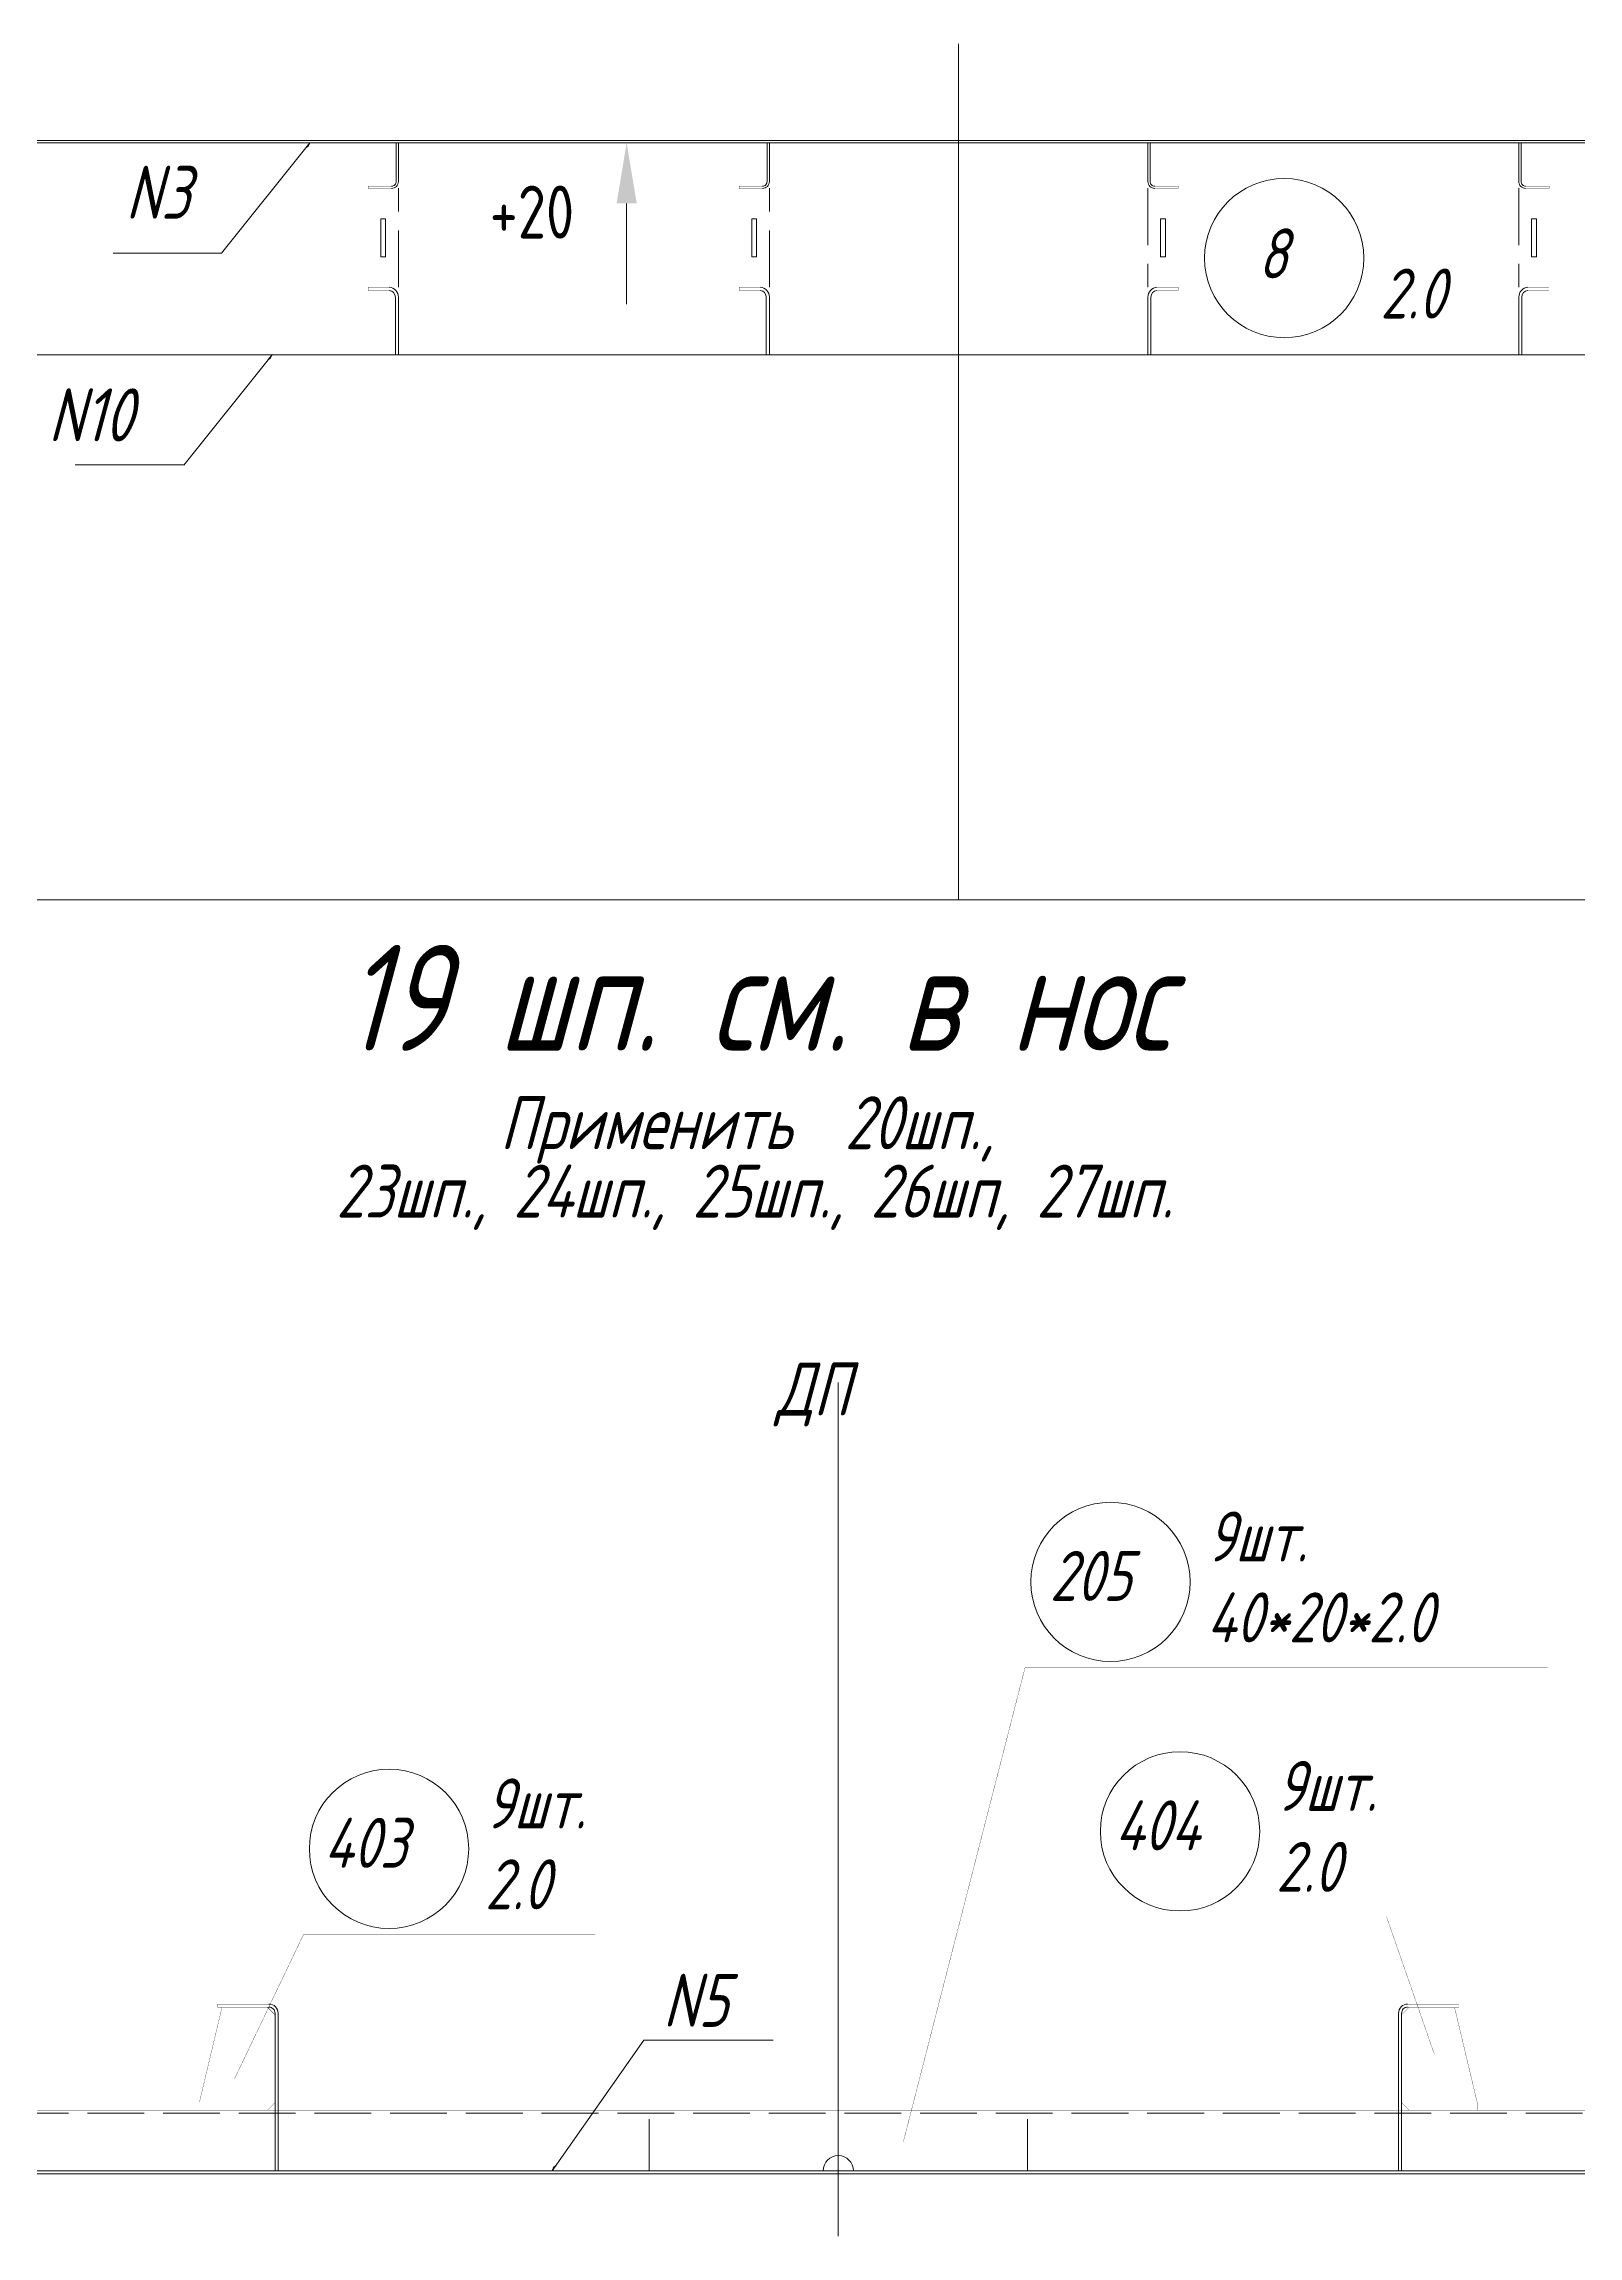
# Model space of a CAD drawing. Header units: millimetres. Extents: x 77380 to 135900, y -10260 to 17301.
# Drawn here: x 117118 to 118131, y 702 to 2150 of the extents above; entities that cross this region are included whole.
import ezdxf

# ---------------------------------------------------------------- set-up
doc = ezdxf.new("R2010")
doc.units = ezdxf.units.MM
for name, pattern in [('K5LT32768', [0]), ('K5LT32770', [0]), ('K5LT32772', [0]), ('K5LT32773', [50, 37.5, -12.5]), ('K5LT32774', [850.2, 600, -125, 0.2, -125]), ('K5LT32780', [0]), ('K5LT32782', [50, 37.5, -12.5]), ('K5LT32784', [850.2, 600, -125, 0.2, -125]), ('K5LT32787', [100, 75, -25]), ('K5LT32789', [340.2, 240, -50, 0.2, -50]), ('K5LT32794', [0]), ('K5LT32831', [0]), ('K5LT32835', [0]), ('K5LT_THIN', [0])]:
    doc.linetypes.add(name, pattern=pattern)
doc.styles.add('KTEXTSTYLE', font='GOST_AU.SHX', dxfattribs={"width": 0.96, "height": 5})

# ---------------------------------------------------------------- blocks, each defined once
blk = doc.blocks.new('U63')
blk.add_hatch(color=7).paths.add_polyline_path([(116967.7, 16207), (116954.4, 16207), (116961, 16247)])
at = {"color": 7, "linetype": 'K5LT32831', "lineweight": 9}
blk.add_line((116961, 16207), (116961, 16140.5), dxfattribs=at)
blk = doc.blocks.new('U132')
at = {"color": 7, "linetype": 'K5LT_THIN', "lineweight": 18}
for p, q in [((116693.5, 16174.2), (116751.8, 16247)), ((116751.8, 16247), (116749.3, 16243.9))]:
    blk.add_line(p, q, dxfattribs=at)
at = {"color": 7, "linetype": 'K5LT32835', "lineweight": 18}
for p, q in [((116750.6, 16244.8), (116749.9, 16244.7)), ((116749.9, 16244.7), (116749.9, 16244.7)), ((116750.1, 16244.5), (116750, 16244.8)), ((116750.7, 16244.8), (116750, 16244.8)), ((116750, 16244.6), (116750, 16244.7)), ((116750.6, 16244.7), (116750, 16244.6)), ((116750.6, 16244.6), (116750, 16244.6)), ((116750.7, 16245), (116750.1, 16244.9)), ((116750.1, 16244.5), (116750.1, 16244.9)), ((116750.2, 16244.4), (116750.1, 16244.9)), ((116750.7, 16244.9), (116750.1, 16244.8)), ((116750.5, 16244.6), (116750.1, 16244.5)), ((116750.8, 16245.1), (116750.2, 16245)), ((116750.3, 16244.4), (116750.2, 16245)), ((116750.8, 16245), (116750.2, 16245)), ((116750.5, 16244.5), (116750.2, 16244.5)), ((116750.5, 16244.4), (116750.2, 16244.4)), ((116750.9, 16245.2), (116750.3, 16245.1)), ((116750.9, 16245.2), (116750.3, 16245.2)), ((116750.3, 16244.3), (116750.3, 16245.1)), ((116750.4, 16244.3), (116750.3, 16245.1)), ((116750.4, 16244.4), (116750.3, 16244.3)), ((116750.5, 16244.5), (116750.4, 16245.3)), ((116750.9, 16245.3), (116750.4, 16245.2)), ((116750.5, 16244.4), (116750.4, 16245.2)), ((116750.4, 16244.3), (116750.4, 16244.3)), ((116750.6, 16244.6), (116750.5, 16245.4)), ((116750.6, 16244.7), (116750.5, 16245.4)), ((116751, 16245.4), (116750.5, 16245.3)), ((116751, 16245.4), (116750.5, 16245.4)), ((116751.1, 16245.6), (116750.6, 16245.5)), ((116750.7, 16244.8), (116750.6, 16245.5)), ((116751, 16245.5), (116750.6, 16245.5)), ((116751.1, 16245.7), (116750.7, 16245.7)), ((116750.7, 16244.9), (116750.7, 16245.6)), ((116750.8, 16245), (116750.7, 16245.6)), ((116751.1, 16245.6), (116750.7, 16245.6)), ((116750.9, 16245.2), (116750.8, 16245.8)), ((116751.2, 16245.8), (116750.8, 16245.7)), ((116751.2, 16245.8), (116750.8, 16245.8)), ((116750.8, 16245.1), (116750.8, 16245.7)), ((116751, 16245.4), (116750.9, 16245.9)), ((116751.2, 16245.9), (116750.9, 16245.9)), ((116750.9, 16245.3), (116750.9, 16245.8)), ((116751.1, 16245.6), (116751, 16246.1)), ((116751.3, 16246.1), (116751, 16246)), ((116751, 16245.5), (116751, 16246)), ((116751.3, 16246), (116751, 16246)), ((116751.4, 16246.2), (116751.1, 16246.2)), ((116751.1, 16245.7), (116751.1, 16246.1)), ((116751.3, 16246.1), (116751.1, 16246.1)), ((116751.3, 16245.9), (116751.2, 16246.3)), ((116751.4, 16246.3), (116751.2, 16246.2)), ((116751.4, 16246.3), (116751.2, 16246.3)), ((116751.2, 16245.8), (116751.2, 16246.2)), ((116751.4, 16246.1), (116751.3, 16246.4)), ((116751.5, 16246.4), (116751.3, 16246.4)), ((116751.3, 16246), (116751.3, 16246.3)), ((116751.4, 16246.2), (116751.4, 16246.5)), ((116751.5, 16246.3), (116751.4, 16246.5)), ((116751.5, 16246.5), (116751.4, 16246.4)), ((116751.6, 16246.5), (116751.4, 16246.5)), ((116751.6, 16246.7), (116751.5, 16246.7)), ((116751.5, 16246.4), (116751.5, 16246.6)), ((116751.6, 16246.6), (116751.5, 16246.6)), ((116751.6, 16246.7), (116751.6, 16246.8)), ((116751.7, 16246.8), (116751.6, 16246.8)), ((116751.6, 16246.6), (116751.6, 16246.7)), ((116751.7, 16246.7), (116751.6, 16246.7)), ((116751.7, 16246.9), (116751.7, 16246.9)), ((116751.7, 16246.9), (116751.7, 16246.9)), ((116751.8, 16246.9), (116751.7, 16246.9)), ((116751.7, 16246.8), (116751.7, 16246.8)), ((116751.8, 16247), (116751.8, 16247))]:
    blk.add_line(p, q, dxfattribs=at)
at = {"color": 7, "linetype": 'K5LT32835', "const_width": 0.18}
blk.add_lwpolyline([(116749.9, 16244.7), (116751.8, 16247), (116750.4, 16244.3)], close=True, dxfattribs=at)
blk = doc.blocks.new('U224')
at = {"color": 7, "linetype": 'K5LT_THIN', "lineweight": 18}
for p, q in [((116668.5, 16034.2), (116726.8, 16107)), ((116726.8, 16107), (116724.3, 16103.9))]:
    blk.add_line(p, q, dxfattribs=at)
at = {"color": 7, "linetype": 'K5LT32835', "lineweight": 18}
for p, q in [((116725.6, 16104.8), (116724.9, 16104.7)), ((116724.9, 16104.7), (116724.9, 16104.7)), ((116725.6, 16104.7), (116724.9, 16104.6)), ((116725.7, 16104.9), (116725, 16104.8)), ((116725, 16104.5), (116725, 16104.8)), ((116725.7, 16104.8), (116725, 16104.8)), ((116725, 16104.6), (116725, 16104.7)), ((116725.6, 16104.6), (116725, 16104.6)), ((116725.7, 16105), (116725.1, 16104.9)), ((116725.1, 16104.5), (116725.1, 16104.9)), ((116725.2, 16104.4), (116725.1, 16104.9)), ((116725.5, 16104.6), (116725.1, 16104.5)), ((116725.3, 16104.3), (116725.2, 16105.1)), ((116725.8, 16105.1), (116725.2, 16105)), ((116725.3, 16104.4), (116725.2, 16105)), ((116725.8, 16105), (116725.2, 16105)), ((116725.5, 16104.5), (116725.2, 16104.5)), ((116725.4, 16104.4), (116725.2, 16104.4)), ((116725.8, 16105.2), (116725.3, 16105.1)), ((116725.9, 16105.2), (116725.3, 16105.2)), ((116725.4, 16104.3), (116725.3, 16105.1)), ((116725.4, 16104.4), (116725.3, 16104.3)), ((116725.9, 16105.4), (116725.4, 16105.3)), ((116725.5, 16104.5), (116725.4, 16105.3)), ((116725.9, 16105.3), (116725.4, 16105.2)), ((116725.4, 16104.4), (116725.4, 16105.2)), ((116725.4, 16104.3), (116725.4, 16104.3)), ((116726, 16105.5), (116725.5, 16105.5)), ((116725.5, 16104.6), (116725.5, 16105.4)), ((116725.6, 16104.7), (116725.5, 16105.4)), ((116726, 16105.4), (116725.5, 16105.4)), ((116725.7, 16104.9), (116725.6, 16105.6)), ((116726, 16105.6), (116725.6, 16105.5)), ((116725.7, 16104.8), (116725.6, 16105.5)), ((116725.8, 16105.1), (116725.7, 16105.7)), ((116726.1, 16105.7), (116725.7, 16105.7)), ((116725.8, 16105), (116725.7, 16105.6)), ((116726.1, 16105.6), (116725.7, 16105.6)), ((116725.9, 16105.2), (116725.8, 16105.8)), ((116726.2, 16105.8), (116725.8, 16105.7)), ((116726.2, 16105.8), (116725.8, 16105.8)), ((116726.3, 16106), (116725.9, 16106)), ((116726, 16105.4), (116725.9, 16105.9)), ((116726.2, 16105.9), (116725.9, 16105.9)), ((116725.9, 16105.3), (116725.9, 16105.8)), ((116726.1, 16105.6), (116726, 16106.1)), ((116726.3, 16106.1), (116726, 16106)), ((116726, 16105.5), (116726, 16106)), ((116726.2, 16105.8), (116726.1, 16106.2)), ((116726.4, 16106.2), (116726.1, 16106.2)), ((116726.1, 16105.7), (116726.1, 16106.1)), ((116726.3, 16106.1), (116726.1, 16106.1)), ((116726.2, 16105.9), (116726.2, 16106.3)), ((116726.4, 16106.3), (116726.2, 16106.2)), ((116726.4, 16106.3), (116726.2, 16106.3)), ((116726.5, 16106.5), (116726.3, 16106.4)), ((116726.3, 16106.1), (116726.3, 16106.4)), ((116726.5, 16106.4), (116726.3, 16106.4)), ((116726.3, 16106), (116726.3, 16106.3)), ((116726.6, 16106.6), (116726.4, 16106.6)), ((116726.4, 16106.2), (116726.4, 16106.5)), ((116726.4, 16106.3), (116726.4, 16106.5)), ((116726.5, 16106.5), (116726.4, 16106.5)), ((116726.5, 16106.6), (116726.5, 16106.7)), ((116726.6, 16106.7), (116726.5, 16106.7)), ((116726.5, 16106.4), (116726.5, 16106.6)), ((116726.6, 16106.7), (116726.6, 16106.8)), ((116726.7, 16106.8), (116726.6, 16106.8)), ((116726.7, 16106.8), (116726.6, 16106.8)), ((116726.6, 16106.7), (116726.6, 16106.7)), ((116726.7, 16106.9), (116726.7, 16106.9)), ((116726.7, 16106.9), (116726.7, 16106.9)), ((116726.7, 16106.9), (116726.7, 16106.9)), ((116726.8, 16107), (116726.8, 16107))]:
    blk.add_line(p, q, dxfattribs=at)
at = {"color": 7, "linetype": 'K5LT32835', "const_width": 0.18}
blk.add_lwpolyline([(116724.9, 16104.7), (116726.8, 16107), (116725.4, 16104.3)], close=True, dxfattribs=at)
blk = doc.blocks.new('U117')
at = {"color": 7, "linetype": 'K5LT_THIN', "lineweight": 18}
for p, q in [((125440.7, 17806.7), (125380.1, 17720.4)), ((125380.1, 17720.4), (125382.4, 17723.7))]:
    blk.add_line(p, q, dxfattribs=at)
at = {"color": 7, "linetype": 'K5LT32835', "lineweight": 18}
for p, q in [((125380.2, 17720.7), (125380.3, 17720.6)), ((125380.2, 17720.6), (125380.3, 17720.7)), ((125380.2, 17720.6), (125380.2, 17720.5)), ((125380.2, 17720.6), (125380.2, 17720.6)), ((125380.2, 17720.5), (125380.2, 17720.5)), ((125380.2, 17720.5), (125380.2, 17720.5)), ((125380.3, 17720.9), (125380.5, 17721)), ((125380.3, 17720.9), (125380.4, 17720.8)), ((125380.3, 17720.9), (125380.4, 17720.9)), ((125380.3, 17720.8), (125380.3, 17720.7)), ((125380.3, 17720.8), (125380.4, 17720.8)), ((125380.3, 17720.7), (125380.3, 17720.7)), ((125380.4, 17721.1), (125380.6, 17721.2)), ((125380.4, 17721.1), (125380.5, 17720.9)), ((125380.4, 17721.1), (125380.6, 17721.1)), ((125380.4, 17721), (125380.4, 17720.8)), ((125380.4, 17721), (125380.5, 17721)), ((125380.5, 17721.3), (125380.8, 17721.4)), ((125380.5, 17721.3), (125380.6, 17721.1)), ((125380.5, 17721.3), (125380.7, 17721.3)), ((125380.5, 17721.2), (125380.5, 17721)), ((125380.5, 17721.2), (125380.7, 17721.2)), ((125380.6, 17721.6), (125381, 17721.6)), ((125380.6, 17721.5), (125380.7, 17721.2)), ((125380.6, 17721.5), (125380.9, 17721.5)), ((125380.6, 17721.4), (125380.9, 17721.5)), ((125380.6, 17721.4), (125380.6, 17721.1)), ((125380.7, 17721.8), (125381.2, 17721.9)), ((125380.7, 17721.8), (125381.1, 17721.8)), ((125380.7, 17721.7), (125381.1, 17721.8)), ((125380.7, 17721.7), (125380.8, 17721.4)), ((125380.7, 17721.6), (125381, 17721.7)), ((125380.7, 17721.6), (125380.7, 17721.3)), ((125380.8, 17722.1), (125380.9, 17721.6)), ((125380.8, 17722), (125381.3, 17722.1)), ((125380.8, 17722), (125381.3, 17722.1)), ((125380.8, 17722), (125380.9, 17721.5)), ((125380.8, 17721.9), (125381.2, 17722)), ((125380.8, 17721.8), (125380.8, 17721.4)), ((125380.9, 17722.3), (125381, 17721.7)), ((125380.9, 17722.3), (125381.5, 17722.3)), ((125380.9, 17722.2), (125381.4, 17722.3)), ((125380.9, 17722.2), (125381, 17721.6)), ((125380.9, 17722.1), (125381.4, 17722.2)), ((125381, 17722.5), (125381.6, 17722.6)), ((125381, 17722.5), (125381.1, 17721.9)), ((125381, 17722.4), (125381.6, 17722.5)), ((125381, 17722.4), (125381.1, 17721.8)), ((125381, 17722.3), (125381.5, 17722.4)), ((125381.1, 17722.7), (125381.8, 17722.9)), ((125381.1, 17722.7), (125381.8, 17722.8)), ((125381.1, 17722.7), (125381.2, 17722)), ((125381.1, 17722.6), (125381.7, 17722.7)), ((125381.1, 17722.6), (125381.2, 17721.9)), ((125381.1, 17722.5), (125381.7, 17722.6)), ((125381.2, 17723), (125381.7, 17723)), ((125381.2, 17722.9), (125381.7, 17723)), ((125381.2, 17722.9), (125381.3, 17722.2)), ((125381.2, 17722.8), (125381.8, 17722.9)), ((125381.2, 17722.8), (125381.3, 17722.1)), ((125381.3, 17723.2), (125381.5, 17723.2)), ((125381.3, 17723.1), (125381.4, 17722.3)), ((125381.3, 17723.1), (125381.5, 17723.1)), ((125381.3, 17723), (125381.6, 17723.1)), ((125381.3, 17723), (125381.4, 17722.2)), ((125381.4, 17723.2), (125381.5, 17722.5)), ((125381.4, 17723.2), (125381.5, 17722.4)), ((125381.4, 17723.2), (125381.4, 17723.2)), ((125381.5, 17723.2), (125381.6, 17722.5)), ((125381.6, 17723.1), (125381.7, 17722.7)), ((125381.6, 17723.1), (125381.7, 17722.6)), ((125381.7, 17723), (125381.8, 17722.8)), ((125381.8, 17723), (125381.8, 17722.8)), ((125381.9, 17722.9), (125381.9, 17722.9))]:
    blk.add_line(p, q, dxfattribs=at)
at = {"color": 7, "linetype": 'K5LT32835', "const_width": 0.18}
blk.add_lwpolyline([(125381.9, 17722.9), (125380.1, 17720.4), (125381.4, 17723.2)], close=True, dxfattribs=at)

msp = doc.modelspace()

# ---------------------------------------------------------------- linework, layer by layer
at = {"color": 1, "linetype": 'K5LT32772', "lineweight": 18, "true_color": 0xff0000}
for p, q in [((117721.781, 2150.131), (117721.781, 1584.715)), ((118861.78, 1584.715), (116581.782, 1584.715)), ((117642.314, 701.991), (117642.314, 1265.826))]:
    msp.add_line(p, q, dxfattribs=at)
at = {"color": 3, "linetype": 'K5LT32768', "lineweight": 18, "true_color": 0x00ff00}
for p, q in [((118861.78, 2086.215), (116581.782, 2086.215)), ((116581.782, 2084.715), (118861.78, 2084.715)), ((118861.78, 2084.715), (116581.782, 2084.715)), ((118861.78, 1944.715), (116581.782, 1944.715)), ((117270.313, 745.178), (117270.313, 849.251)), ((117272.314, 745.178), (117272.314, 849.251)), ((118012.313, 745.178), (118012.313, 849.251)), ((118014.314, 745.178), (118014.314, 849.251)), ((118782.313, 745.178), (116502.314, 745.178)), ((118782.313, 743.178), (116502.314, 743.178)), ((118742.314, 745.178), (116542.314, 745.178))]:
    msp.add_line(p, q, dxfattribs=at)
at = {"color": 3, "linetype": 'K5LT32774', "lineweight": 18, "true_color": 0x00ff00}
for p, q in [((118861.78, 2084.715), (116581.782, 2084.715)), ((116581.782, 1944.715), (118861.78, 1944.715))]:
    msp.add_line(p, q, dxfattribs=at)
at = {"color": 5, "linetype": 'K5LT32794', "lineweight": 18, "true_color": 0x0000ff}
for p, q in [((117350.281, 2059.161), (117350.281, 2084.715)), ((117351.781, 2059.161), (117351.781, 2084.715)), ((117595.281, 2059.161), (117595.281, 2084.715)), ((117596.781, 2059.161), (117596.781, 2084.715)), ((117846.781, 2059.161), (117846.781, 2084.715)), ((117848.281, 2059.161), (117848.281, 2084.715)), ((118091.781, 2059.161), (118091.781, 2084.715)), ((118093.281, 2059.161), (118093.281, 2084.715)), ((117349.781, 1944.715), (117349.781, 1982.757)), ((117351.781, 1944.715), (117351.781, 1982.757)), ((117594.781, 1944.715), (117594.781, 1982.757)), ((117596.781, 1944.715), (117596.781, 1982.757)), ((117846.781, 1944.715), (117846.781, 1982.757)), ((117848.781, 1944.715), (117848.781, 1982.757)), ((118091.781, 1944.715), (118091.781, 1982.757)), ((118093.781, 1944.715), (118093.781, 1982.757))]:
    msp.add_line(p, q, dxfattribs=at)
at = {"color": 2, "linetype": 'K5LT32782', "lineweight": 18, "true_color": 0xffff00}
for p, q in [((117351.781, 1989.376), (117351.781, 2054.715)), ((117596.781, 1989.375), (117596.781, 2054.715)), ((117846.781, 2054.715), (117846.781, 1989.375)), ((118091.781, 2054.715), (118091.781, 1989.376))]:
    msp.add_line(p, q, dxfattribs=at)
at = {"color": 2, "linetype": 'K5LT32787', "lineweight": 18, "true_color": 0xffff00}
for p, q in [((117340.216, 2009.521), (117340.216, 2034.57)), ((117340.216, 2034.57), (117343.347, 2034.57)), ((117343.347, 2034.57), (117343.347, 2009.521)), ((117585.216, 2009.521), (117585.216, 2034.57)), ((117585.216, 2034.57), (117588.347, 2034.57)), ((117588.347, 2034.57), (117588.347, 2009.521)), ((117858.35, 2034.57), (117855.219, 2034.57)), ((117855.219, 2034.57), (117855.219, 2009.521)), ((117858.35, 2009.521), (117858.35, 2034.57)), ((118103.349, 2034.57), (118100.218, 2034.57)), ((118100.218, 2034.57), (118100.218, 2009.521)), ((118103.349, 2009.521), (118103.349, 2034.57)), ((117343.347, 2009.521), (117340.216, 2009.521)), ((117588.347, 2009.521), (117585.216, 2009.521)), ((117855.219, 2009.521), (117858.35, 2009.521)), ((118100.218, 2009.521), (118103.349, 2009.521))]:
    msp.add_line(p, q, dxfattribs=at)
at = {"color": 7, "linetype": 'K5LT32780', "lineweight": 18}
for p, q in [((117235.007, 2011.953), (117163.326, 2011.953)), ((117209.99, 1871.953), (117138.309, 1871.953)), ((117513.887, 831.393), (117599.205, 831.393))]:
    msp.add_line(p, q, dxfattribs=at)
at = {"color": 1, "linetype": 'K5LT32773', "lineweight": 18, "true_color": 0xff0000}
msp.add_line((116546.386, 783.251), (118738.241, 783.251), dxfattribs=at)
at = {"color": 3, "linetype": 'K5LT32789', "lineweight": 18, "true_color": 0x00ff00}
for p, q in [((117517.314, 779.178), (117517.314, 745.178)), ((117767.314, 745.178), (117767.314, 779.178))]:
    msp.add_line(p, q, dxfattribs=at)
at = {"color": 1, "linetype": 'K5LT32784', "lineweight": 18, "true_color": 0xff0000}
msp.add_line((116415.668, 745.178), (118880.697, 745.178), dxfattribs=at)
at = {"color": 5, "linetype": 'K5LT32794', "true_color": 0x0000ff, "const_width": 0.18}
for points in [[(117347.282, 2054.661), (117331.835, 2054.661), (117331.835, 2056.161), (117347.282, 2056.161)], [(117592.281, 2054.661), (117576.836, 2054.661), (117576.836, 2056.161), (117592.281, 2056.161)], [(117851.281, 2054.661), (117866.726, 2054.661), (117866.726, 2056.161), (117851.281, 2056.161)], [(118096.281, 2054.661), (118111.727, 2054.661), (118111.727, 2056.161), (118096.281, 2056.161)], [(117345.782, 1989.456), (117331.853, 1989.456), (117331.853, 1987.223), (117345.782, 1987.223)], [(117590.781, 1989.456), (117576.855, 1989.456), (117576.855, 1987.223), (117590.781, 1987.223)], [(117852.781, 1989.456), (117866.708, 1989.456), (117866.708, 1987.223), (117852.781, 1987.223)], [(118097.781, 1989.456), (118111.709, 1989.456), (118111.709, 1987.223), (118097.781, 1987.223)]]:
    msp.add_lwpolyline(points, dxfattribs=at)
at = {"color": 1, "linetype": 'K5LT32772', "true_color": 0xff0000, "const_width": 0.18}
for points in [[(118110.84, 1077.799), (117765.739, 1077.799), (117685.226, 764.146)], [(117811.653, 913.022), (118004.367, 913.022), (118036.002, 822.111)], [(117481.953, 901.48), (117289.239, 901.48), (117243.413, 805.633)], [(116542.314, 779.178), (116548.387, 785.251), (118736.241, 785.251), (118742.314, 779.178)]]:
    msp.add_lwpolyline(points, dxfattribs=at)
at = {"color": 3, "linetype": 'K5LT32768', "true_color": 0x00ff00, "const_width": 0.18}
for points in [[(117266.314, 855.251), (117232.386, 855.251), (117232.386, 853.251), (117266.314, 853.251)], [(118018.313, 855.251), (118052.241, 855.251), (118052.241, 853.251), (118018.313, 853.251)]]:
    msp.add_lwpolyline(points, dxfattribs=at)
at = {"color": 2, "linetype": 'K5LT32770', "true_color": 0xffff00, "const_width": 0.18}
for points in [[(117270.313, 790.178), (117270.313, 848.178), (117265.313, 853.178), (117235.313, 853.178), (117220.313, 790.178), (117220.313, 785.178), (117265.313, 785.178), (117270.313, 790.178)], [(118014.314, 790.178), (118014.314, 848.178), (118019.314, 853.178), (118049.314, 853.178), (118064.314, 790.178), (118064.314, 785.178), (118019.314, 785.178), (118014.314, 790.178)]]:
    msp.add_lwpolyline(points, dxfattribs=at)
at = {"color": 1, "linetype": 'K5LT32772', "lineweight": 18, "true_color": 0xff0000}
for centre in [(117936.821, 2008.625), (117822.099, 1134.159), (117868.013, 969.382), (117345.599, 957.84)]:
    msp.add_circle(centre, 52.603, dxfattribs=at)
at = {"color": 5, "linetype": 'K5LT32794', "lineweight": 18, "true_color": 0x0000ff}
for centre, radius, start, end in [((117347.282, 2059.161), 4.5, 269.998352, 0.001644), ((117347.282, 2059.161), 3, 269.998352, 0.001645), ((117592.281, 2059.161), 4.5, 269.998352, 0.001644), ((117592.281, 2059.161), 3, 269.998352, 0.001645), ((117851.281, 2059.161), 4.5, 179.998352, 270.001648), ((117851.281, 2059.161), 3, 179.998352, 270.001648), ((118096.281, 2059.161), 4.5, 179.998352, 270.001648), ((118096.281, 2059.161), 3, 179.998352, 270.001648), ((117345.151, 1982.855), 6.631, 359.154633, 84.545189), ((117345.362, 1982.823), 4.42, 359.1492, 84.546616), ((117590.151, 1982.855), 6.631, 359.154633, 84.545189), ((117590.362, 1982.823), 4.42, 359.1492, 84.546616), ((117853.411, 1982.855), 6.631, 95.454811, 180.845367), ((117853.2, 1982.823), 4.42, 95.453384, 180.850784), ((118098.411, 1982.855), 6.631, 95.454811, 180.845367), ((118098.2, 1982.823), 4.42, 95.453384, 180.850784)]:
    msp.add_arc(centre, radius, start, end, dxfattribs=at)
at = {"color": 3, "linetype": 'K5LT32768', "lineweight": 18, "true_color": 0x00ff00}
for centre, radius, start, end in [((117266.314, 849.251), 6, 359.998352, 90.001648), ((118018.313, 849.251), 6, 89.998352, 180.001648), ((117266.314, 849.252), 3.999, 359.993195, 90.006798), ((118018.313, 849.252), 3.999, 89.993202, 180.006805)]:
    msp.add_arc(centre, radius, start, end, dxfattribs=at)
at = {"color": 7, "linetype": 'K5LT_THIN', "lineweight": 18}
msp.add_arc((117642.314, 745.178), 10, 0, 180, dxfattribs=at)

# ---------------------------------------------------------------- block references
for name, p in [('U132', (541.523, -14162.283)), ('U63', (541.523, -14162.283)), ('U224', (541.523, -14162.283)), ('U117', (-7926.84, -16975.266))]:
    msp.add_blockref(name, p)

# ---------------------------------------------------------------- texts
at = {"color": 7, "char_height": 2.5, "attachment_point": 1, "style": 'KTEXTSTYLE'}
for s, insert in [('\\H3.5;\\W0.965;\\Q15;\\Q15;\\H35.00;N3', (117171.535, 2069.521)), ('\\H3.5;\\W0.965;\\Q15;\\Q0;\\H35.00;+20', (117412.125, 2056.507)), ('\\H3.5;\\W0.965;\\Q15;\\Q15;\\H33.00;{\\c255;8}', (117919.464, 2028.205)), ('\\H3.5;\\W0.965;\\Q15;\\Q15;\\H33.00;{\\c255;2.0}', (118000.226, 2001.703)), ('\\H3.5;\\W0.965;\\Q15;\\Q15;\\H35.00;N10', (117120.519, 1922.521)), ('{\\H28x;\\Q15;\\W0.965;19 шп. см. в нос}', (117315.613, 1554.978)), ('{\\H14x;\\Q15;\\W0.965;Применить  20шп., }', (117418.858, 1454.972)), ('\\H3.5;\\W0.965;\\Q15;\\Q15;\\H35.00; 23шп., 24шп., 25шп., 26шп, 27шп.', (117293.374, 1409.814)), ('\\H3.5;\\W0.965;\\Q15;\\Q15;\\H35.00;ДП', (117601.185, 1279.073)), ('\\H3.5;\\W0.965;\\Q15;\\Q15;\\H33.00;9шт.', (117885.504, 1180.68)), ('\\H3.5;\\W0.965;\\Q15;\\Q15;\\H33.00;{\\c255;205}', (117781.963, 1154.634)), ('\\H3.5;\\W0.965;\\Q15;\\Q15;\\H33.00;{\\c255;40*20*2.0}', (117885.504, 1127.238)), ('\\H3.5;\\W0.965;\\Q15;\\Q15;\\H33.00;9шт.', (117931.418, 1015.903)), ('\\H3.5;\\W0.965;\\Q15;\\Q15;\\H33.00;9шт.', (117409.004, 1004.361)), ('\\H3.5;\\W0.965;\\Q15;\\Q15;\\H33.00;{\\c255;404}', (117824.897, 989.857)), ('\\H3.5;\\W0.965;\\Q15;\\Q15;\\H33.00;{\\c255;403}', (117302.483, 978.316)), ('\\H3.5;\\W0.965;\\Q15;\\Q15;\\H33.00;{\\c255;2.0}', (117931.418, 962.46)), ('\\H3.5;\\W0.965;\\Q15;\\Q15;\\H33.00;{\\c255;2.0}', (117409.004, 950.918)), ('\\H3.5;\\W0.965;\\Q15;\\Q15;\\H35.00;N5', (117526.387, 875.246))]:
    msp.add_mtext(s, dxfattribs=dict(at, insert=insert))

doc.saveas('drawing.dxf')
